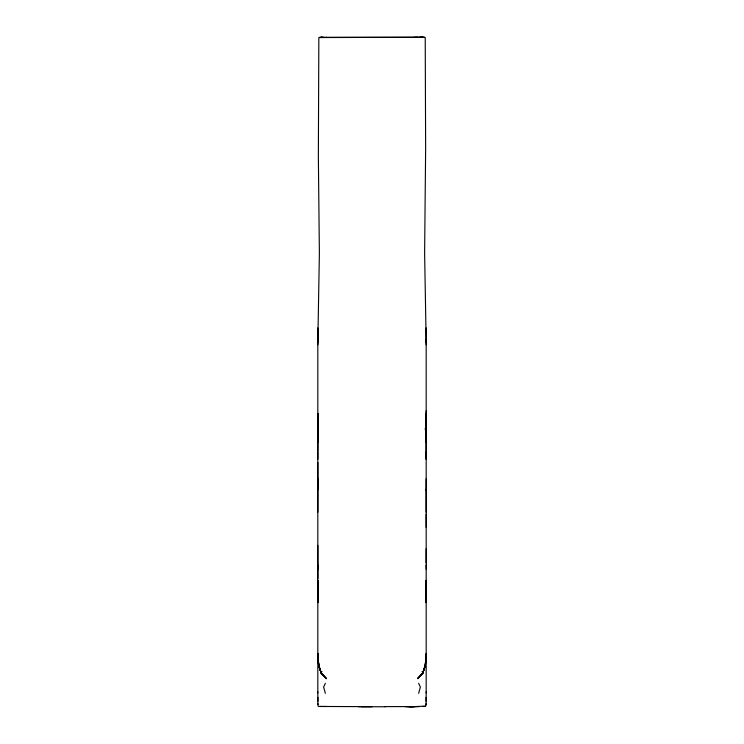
<?xml version="1.0" encoding="UTF-8"?>
<svg xmlns="http://www.w3.org/2000/svg" width="744" height="744" viewBox="0 0 744 744"><rect width="100%" height="100%" fill="white"/><g stroke="black" fill="none" stroke-linecap="round" stroke-linejoin="round"><path stroke-width="1.12" d="M317.828 578.767L317.828 545.352M317.828 489.338L317.828 462.452M317.846 599.664L317.837 602.649L317.865 597.144L317.865 599.59L317.865 598.018M426.173 562.827L426.173 548.719M426.173 527.245L426.182 514.29M426.173 512.151L426.173 489.338M426.182 410.846L426.173 427.326L425.633 413.478L426.173 425.624M426.182 691.808L426.042 705.256L426.107 703.685M426.182 342.752L424.619 253.267L425.633 149.079L425.233 39.479L425.14 37.563L424.368 37.256L318.841 37.563L318.358 156.807L319.381 253.267L317.818 342.752L317.874 331.917M317.828 590.011L317.846 580.329L317.828 597.302L317.846 591.015M317.818 569.262L317.828 565.049M426.135 438.058L426.154 459.281L426.173 451.887M317.818 344.825L317.865 327.89M426.135 442.355L426.154 436.672M426.135 438.83L426.163 435.259M426.154 701.164L426.173 697.333M318.069 424.517L317.828 433.343L317.818 422.341M318.153 421.206L318.367 413.478L317.828 425.642M318.051 435.221L317.828 440.56L318.367 427.744L318.144 433.082M425.336 664.969L426.182 653.381M425.336 664.82L426.182 654.078M426.182 655.008L425.336 665.452L422.797 673.19L417.719 678.686L422.797 673.208L425.019 665.992L422.797 673.19L417.719 678.379L422.797 673.208L425.019 665.861M418.63 693.324L420.379 687.047L418.63 683.29M415.84 706.54L425.642 706.103M325.37 683.29L323.621 687.047L325.37 693.324M423.252 37.228L421.085 37.302L424.815 37.33M321.203 672.306L321.957 671.395M319.529 37.265L326.681 37.321M421.69 37.386L422.601 37.256M419.365 37.312L422.434 37.256L326.114 37.312M414.222 37.358L417.737 37.312M425.54 706.465L422.48 706.475M411.534 706.567L384.611 706.614M409.898 706.754L415.096 706.726M407.554 706.716L419.021 706.688M405.099 706.716L414.045 706.698M360.068 706.614L318.153 706.465M361.138 706.8L385.401 706.744M358.552 706.744L371.981 706.754M318.999 706.465L326.57 706.484M323.854 37.284L320.729 37.228L322.292 37.386M422.043 671.395L422.797 672.306M318.981 665.861L321.203 673.162L326.281 678.686L321.203 673.162L318.664 665.452L317.818 655.008M317.818 654.078L318.664 664.969L317.818 653.595L318.664 664.82M317.818 653.381L318.664 664.969M317.893 703.703L317.958 705.256L317.818 691.808M425.856 432.952L425.633 427.595L426.173 440.448L425.949 435.091M317.828 697.333L317.846 701.164M426.135 327.89L426.182 344.825M317.837 435.296L317.865 442.355M426.173 565.049L426.182 569.262M426.154 591.015L426.173 597.302M317.828 451.887L317.846 459.281M426.173 478.773L426.173 490.398M426.135 598.018L426.163 602.649L426.154 580.329L426.173 590.011M317.846 450.911L317.865 438.067L317.865 438.839M317.818 478.169L317.828 512.151M426.182 339.376L426.182 692.896M317.818 339.376L317.818 692.896M426.182 436.57L426.182 437.416L425.336 428.442L426.182 436.57M426.182 654.506L425.336 665.452L426.182 654.506M326.281 678.379L321.203 673.208L318.981 665.992L321.203 673.19L326.281 678.379M318.664 665.452L317.818 654.506L318.664 665.452"/></g></svg>
